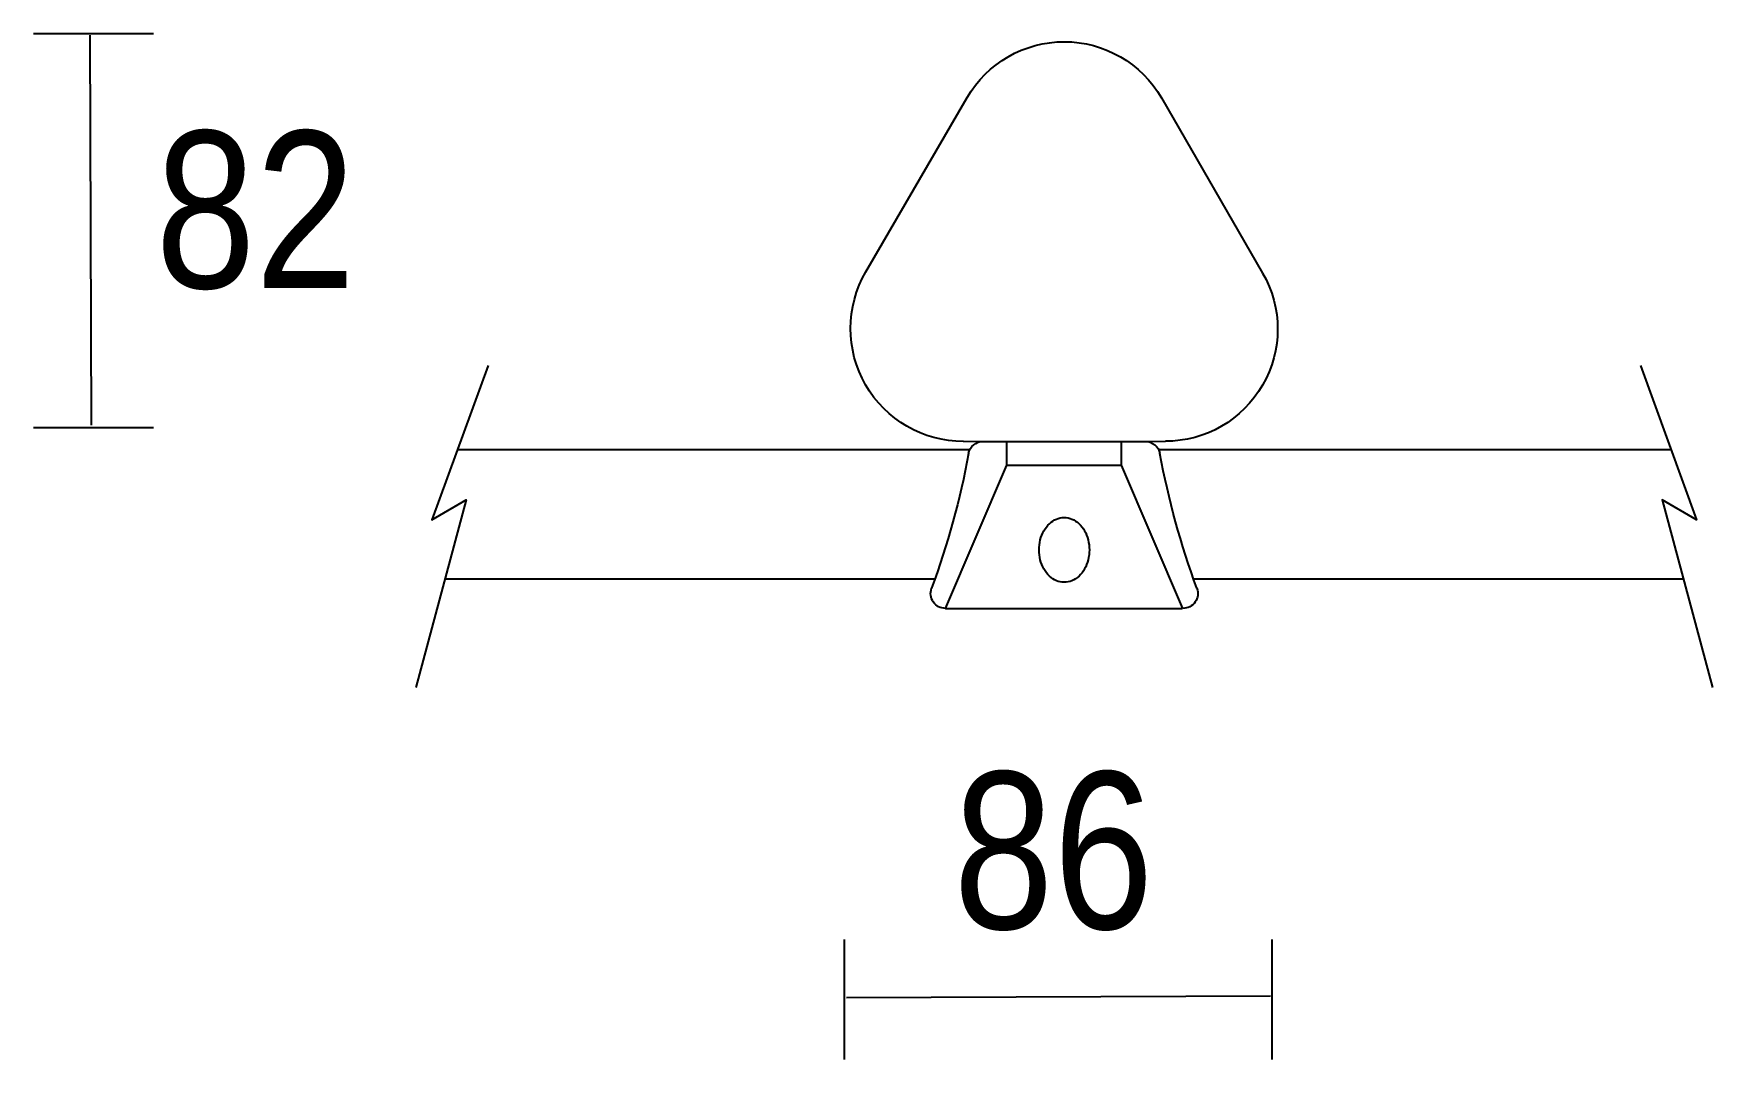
# Model space of a CAD drawing. Extents: x 25 to 223, y 27 to 321.
# Drawn here: x 140.7 to 222.9, y 100.4 to 150.6 of the extents above; entities that cross this region are included whole.
import ezdxf

# ---------------------------------------------------------------- set-up
doc = ezdxf.new("R2010")
doc.units = 0
doc.layers.add('LIVELLO_1', color=160, linetype='Continuous')
doc.styles.add('STD', font='txt')

# ---------------------------------------------------------------- blocks, each defined once
blk = doc.blocks.new('AI9-BLK1')
at = {"layer": 'LIVELLO_1', "color": 7}
for p, q in [((18.591, -21.584), (24.467, -21.584)), ((21.435, -40.763), (21.358, -21.656)), ((73.82, -24.733), (78.772, -33.314)), ((18.591, -40.884), (24.467, -40.884)), ((64.124, -41.563), (74.018, -41.558)), ((65.095, -41.561), (73.021, -41.561)), ((66.249, -42.724), (66.249, -41.561)), ((71.867, -42.724), (71.867, -41.561)), ((64.409, -41.97), (39.342, -41.97)), ((74.869, -49.744), (71.867, -42.724)), ((98.774, -41.97), (73.707, -41.97)), ((62.724, -48.313), (38.74, -48.313)), ((99.375, -48.313), (75.398, -48.313)), ((63.248, -49.744), (74.837, -49.744)), ((58.281, -65.964), (58.281, -71.839)), ((79.229, -65.964), (79.229, -71.839)), ((58.401, -68.805), (79.154, -68.731))]:
    blk.add_line(p, q, dxfattribs=at)
for points in [[(40.845, -37.84), (38.091, -45.404), (39.779, -44.428), (37.316, -53.62)], [(97.272, -37.84), (100.024, -45.404), (98.336, -44.428), (100.799, -53.62)], [(63.248, -49.744), (66.249, -42.724), (71.867, -42.724)], [(69.059, -45.292), (69.156, -45.294), (69.25, -45.312), (69.348, -45.335), (69.439, -45.368), (69.528, -45.412), (69.616, -45.466), (69.703, -45.525), (69.785, -45.593), (69.857, -45.673), (69.931, -45.759), (69.996, -45.846), (70.054, -45.946), (70.109, -46.048), (70.155, -46.158), (70.198, -46.271), (70.229, -46.388), (70.255, -46.511), (70.277, -46.634), (70.287, -46.756), (70.292, -46.879), (70.287, -47.004), (70.277, -47.127), (70.255, -47.249), (70.229, -47.367), (70.198, -47.484), (70.155, -47.597), (70.109, -47.707), (70.054, -47.812), (69.996, -47.909), (69.931, -48.001), (69.857, -48.085), (69.785, -48.164), (69.703, -48.231), (69.616, -48.292), (69.528, -48.343), (69.439, -48.389), (69.348, -48.423), (69.25, -48.445), (69.156, -48.461), (69.059, -48.463), (68.962, -48.461), (68.866, -48.445), (68.769, -48.423), (68.677, -48.389), (68.589, -48.343), (68.499, -48.292), (68.415, -48.231), (68.334, -48.164), (68.259, -48.085), (68.185, -48.001), (68.12, -47.909), (68.062, -47.812), (68.007, -47.707), (67.96, -47.597), (67.918, -47.484), (67.887, -47.367), (67.86, -47.249), (67.842, -47.127), (67.83, -47.004), (67.825, -46.879), (67.83, -46.756), (67.842, -46.634), (67.86, -46.511), (67.887, -46.388), (67.918, -46.271), (67.96, -46.158), (68.007, -46.048), (68.062, -45.946), (68.12, -45.846), (68.185, -45.759), (68.259, -45.673), (68.334, -45.593), (68.415, -45.525), (68.499, -45.466), (68.589, -45.412), (68.677, -45.368), (68.769, -45.335), (68.866, -45.312), (68.962, -45.294), (69.059, -45.292)]]:
    blk.add_lwpolyline(points, dxfattribs=at)
for points, knots in [([(59.343, -33.258), (59.343, -33.258), (64.307, -24.72), (64.307, -24.72), (65.291, -23.023), (67.099, -21.985), (69.059, -21.985), (71.022, -21.985), (72.839, -23.033), (73.82, -24.733)], [0, 0, 0, 0, 1, 1, 1, 2, 2, 2, 3, 3, 3, 3]), ([(64.124, -41.563), (62.145, -41.563), (60.321, -40.508), (59.333, -38.793), (58.349, -37.079), (58.351, -34.97), (59.343, -33.258)], [0, 0, 0, 0, 1, 1, 1, 2, 2, 2, 2]), ([(78.772, -33.314), (79.754, -35.016), (79.754, -37.109), (78.772, -38.808), (77.794, -40.508), (75.978, -41.558), (74.013, -41.558)], [0, 0, 0, 0, 1, 1, 1, 2, 2, 2, 2]), ([(63.248, -49.744), (63.006, -49.744), (62.784, -49.626), (62.646, -49.429), (62.512, -49.238), (62.478, -48.982), (62.561, -48.76)], [0, 0, 0, 0, 1, 1, 1, 2, 2, 2, 2]), ([(75.556, -48.76), (75.638, -48.982), (75.604, -49.238), (75.471, -49.429), (75.331, -49.626), (75.109, -49.744), (74.869, -49.744)], [0, 0, 0, 0, 1, 1, 1, 2, 2, 2, 2])]:
    blk.add_open_spline(points, degree=3, knots=knots, dxfattribs=at)
for points in [[(64.375, -42.159), (64.438, -41.811), (64.742, -41.561), (65.095, -41.561)], [(73.021, -41.561), (73.374, -41.561), (73.678, -41.811), (73.743, -42.159)], [(64.375, -42.159), (63.954, -44.42), (63.355, -46.598), (62.561, -48.76)], [(75.556, -48.76), (74.762, -46.598), (74.162, -44.42), (73.743, -42.159)]]:
    blk.add_open_spline(points, degree=3, dxfattribs=at)
at = {"layer": 'LIVELLO_1', "color": 7, "char_height": 7.68725, "attachment_point": 1, "style": 'STD'}
for s, insert in [('\\fArial Narrow|b0|i0;\\H7.6873;\\C7;82', (24.559, -26.361)), ('\\fArial Narrow|b0|i0;\\H7.6873;\\C7;86', (63.634, -57.752))]:
    blk.add_mtext(s, dxfattribs=dict(at, insert=insert))

msp = doc.modelspace()

# ---------------------------------------------------------------- block references
at = {"layer": 'LIVELLO_1', "color": 7}
msp.add_blockref('AI9-BLK1', (122.070844, 172.192763), dxfattribs=at)

doc.saveas('drawing.dxf')
